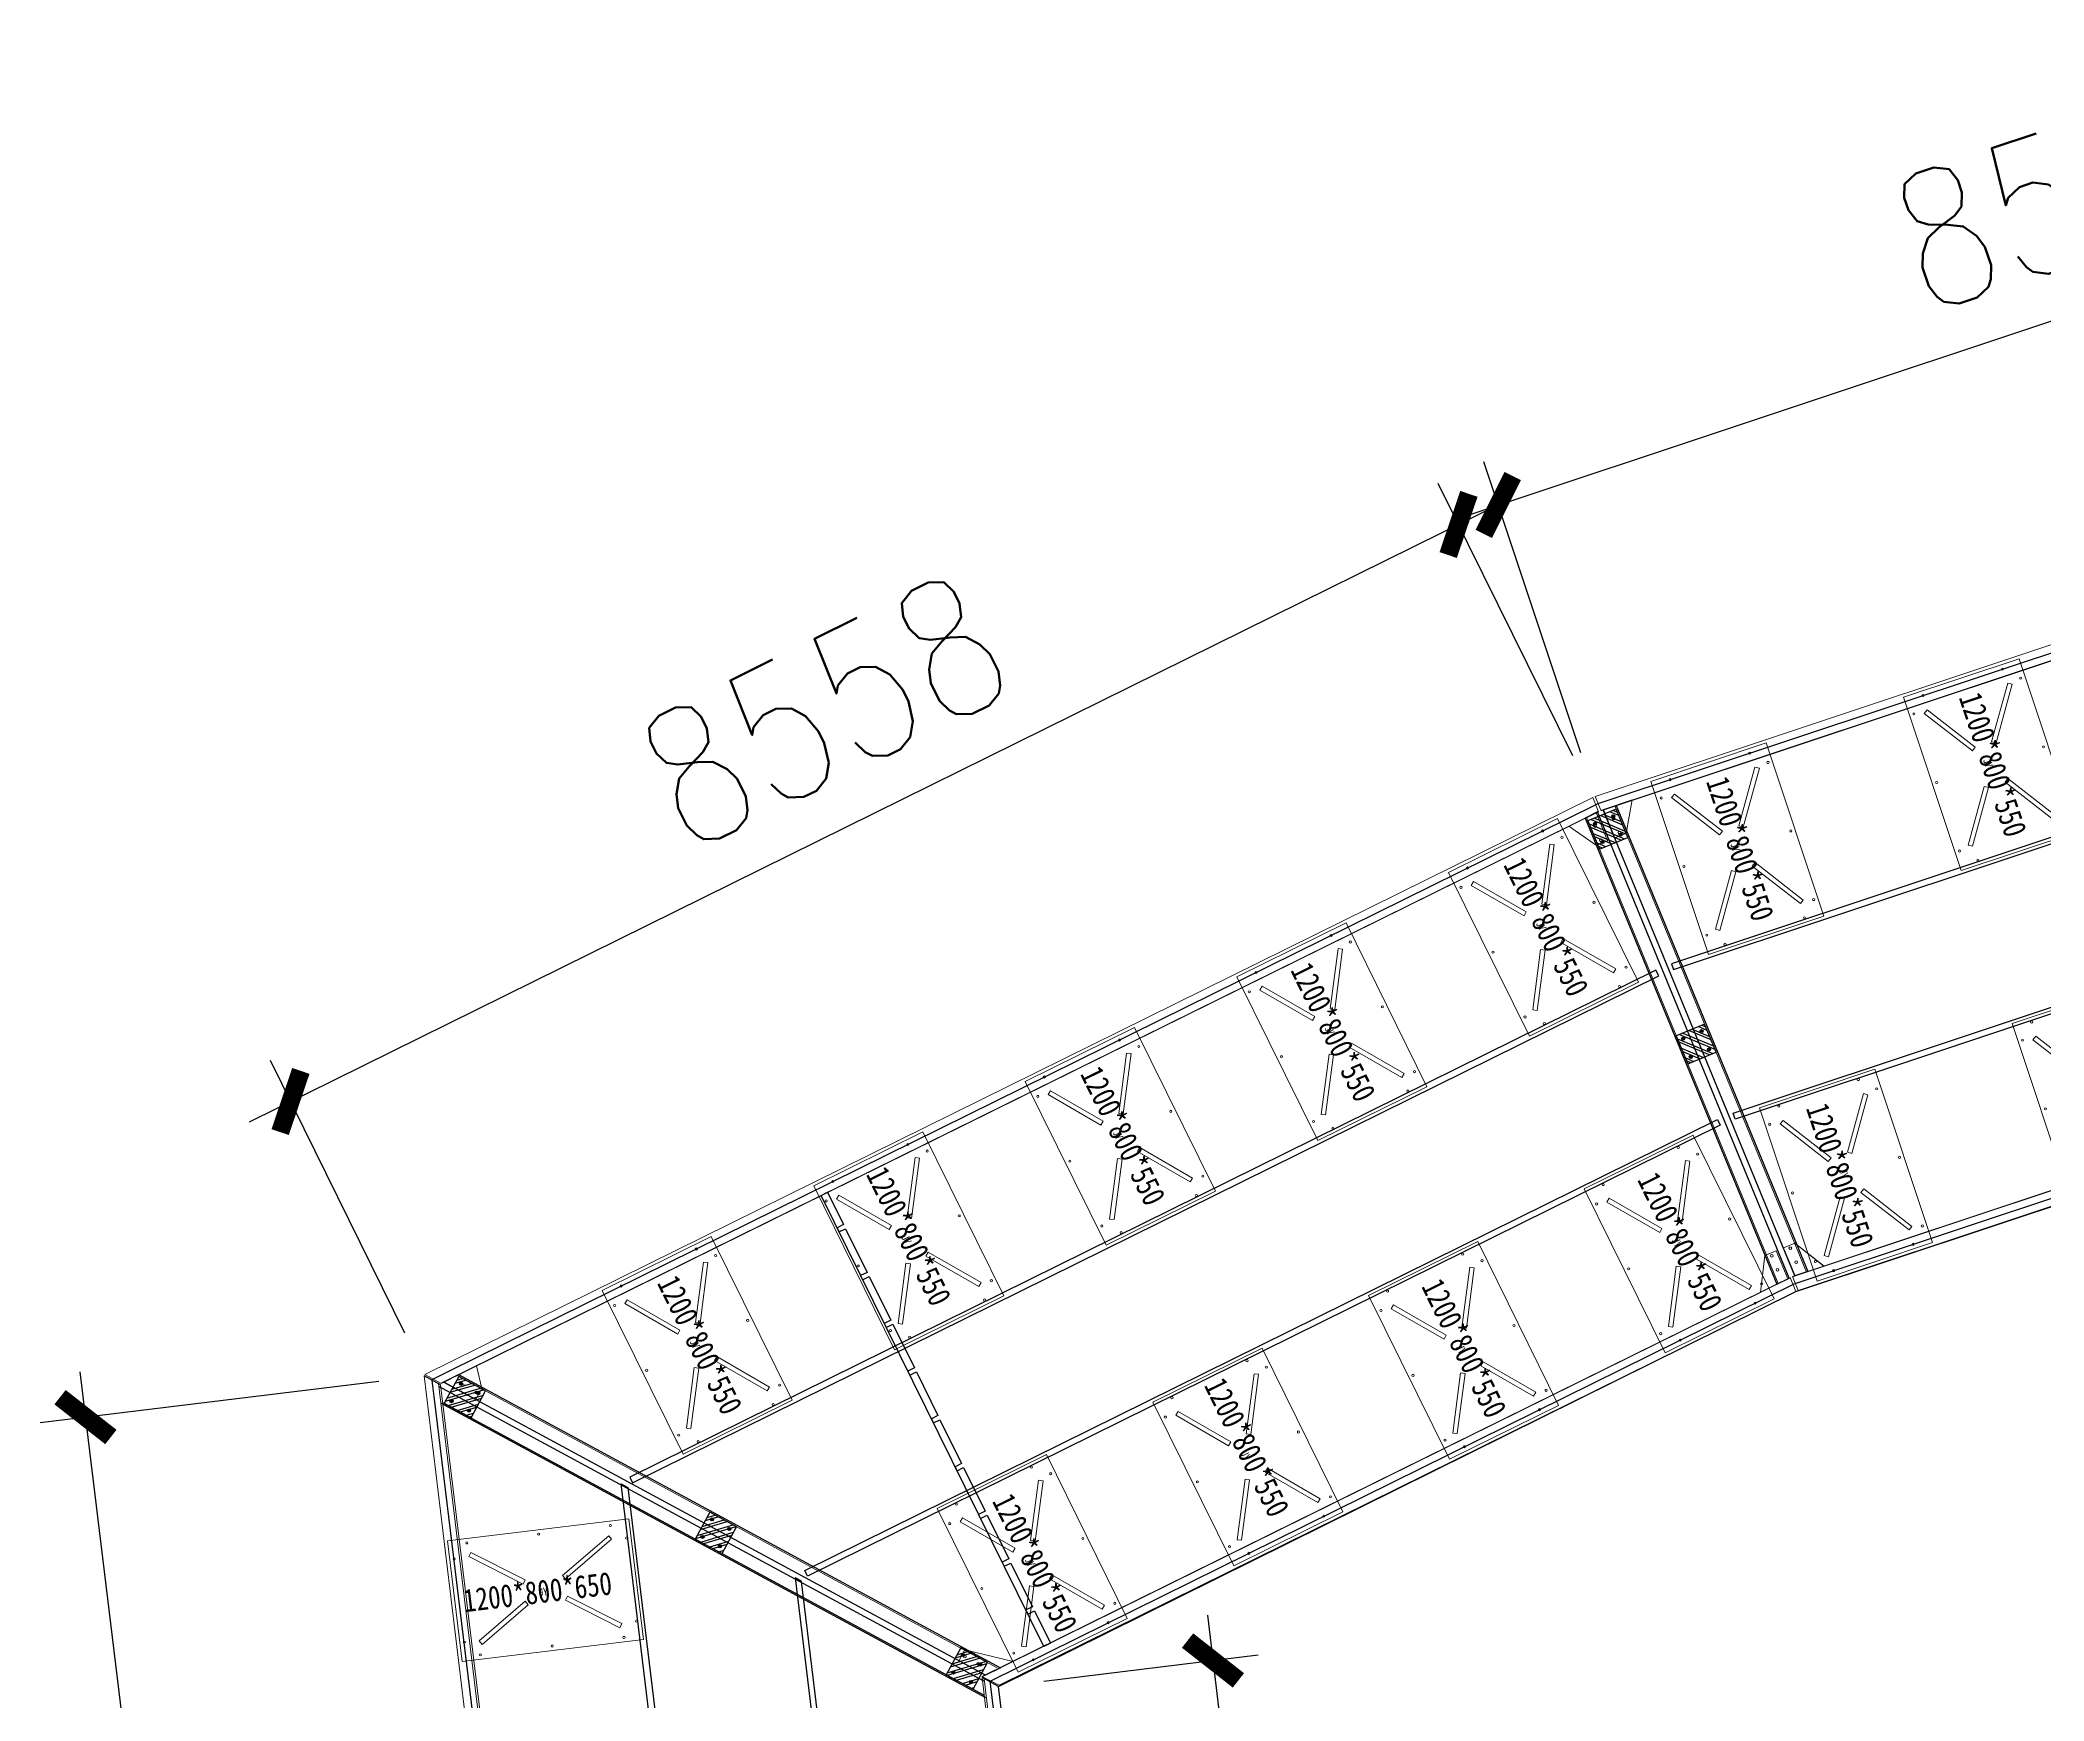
# Model space of a CAD drawing. Extents: x -259369 to -50372, y -155978 to 198088.
# Drawn here: x -194616 to -181452, y -100202 to -89291 of the extents above; entities that cross this region are included whole.
import ezdxf

# ---------------------------------------------------------------- set-up
doc = ezdxf.new("R2010")
doc.units = 0
doc.header["$LTSCALE"] = 1000
doc.header["$MEASUREMENT"] = 0
doc.linetypes.add('HIDDEN', pattern=[0.375, 0.25, -0.125])
for name, color, linetype in [('PUB_TEXT', 7, 'Continuous'), ('卡槽', 242, 'Continuous'), ('浮箱U槽', 5, 'Continuous'), ('浮箱名称', 3, 'Continuous'), ('连接端梁', 130, 'Continuous'), ('铝合金', 7, 'Continuous')]:
    doc.layers.add(name, color=color, linetype=linetype)
for name, color, linetype, lineweight in [('加强板', 140, 'Continuous', 18), ('浮箱', 160, 'Continuous', 20), ('虚线', 8, 'Continuous', 0), ('铝主梁', 3, 'Continuous', 9)]:
    doc.layers.add(name, color=color, linetype=linetype, lineweight=lineweight)
doc.styles.add('HZTXT', font='txtw.shx', dxfattribs={"width": 0.8, "bigfont": 'hztxtw.shx'})
doc.styles.add('黑体', font='simhei.ttf', dxfattribs={"width": 0.8})
doc.dimstyles.new('DIM-300', dxfattribs={"dimscale": 300, "dimtxt": 3, "dimasz": 1, "dimexe": 1, "dimexo": 1, "dimgap": 1, "dimtad": 1, "dimdec": 0, "dimdsep": 46, "dimtxsty": 'HZTXT', "dimblk": 'ARCHTICK', "dimcen": 0, "dimdle": 1, "dimclrd": 9, "dimclre": 9, "dimclrt": 2, "dimadec": 1, "dimazin": 0, "dimtfac": 1, "dimtdec": 0, "dimtix": 1, "dimtmove": 2, "dimatfit": 3, "dimldrblk": 'ARCHTICK', "dimfxl": 0, "dimtolj": 1, "dimtzin": 0, "dimarcsym": 0})

# ---------------------------------------------------------------- blocks, each defined once
blk = doc.blocks.new('橡胶块200x200x60')
h = blk.add_hatch()
h.set_pattern_fill('ANSI32', color=256, scale=10)
h.set_pattern_definition([(45, (0, 0), (-33.67596, 33.67596), []), (45, (22.45, 0), (-33.67596, 33.67596), [])])
h.paths.add_polyline_path([(25488, 88551), (25688, 88551), (25688, 88751), (25488, 88751)])
blk.add_lwpolyline([(25488, 88551), (25688, 88551), (25688, 88751), (25488, 88751)], close=True)
for points in [[(25523, 88726), (25523, 88706)], [(25653, 88726), (25653, 88706)], [(25513, 88716), (25533, 88716)], [(25523, 88576), (25523, 88596)], [(25663, 88716), (25643, 88716)], [(25653, 88576), (25653, 88596)], [(25513, 88586), (25533, 88586)], [(25663, 88586), (25643, 88586)]]:
    blk.add_lwpolyline(points)
for centre, radius in [((25523, 88716), 10), ((25523, 88716), 8), ((25653, 88716), 10), ((25653, 88716), 8), ((25523, 88586), 10), ((25523, 88586), 8), ((25653, 88586), 10), ((25653, 88586), 8)]:
    blk.add_circle(centre, radius)
blk = doc.blocks.new('$matou$00000186')
for points in [[(-600, 400), (600, 400), (600, -400), (-600, -400)], [(-456, 304), (-472, 279), (-140, 57), (-123, 82)], [(456, 304), (472, 279), (140, 57), (123, 82)], [(-456, -304), (-472, -279), (-140, -57), (-123, -82)], [(456, -304), (472, -279), (140, -57), (123, -82)]]:
    blk.add_lwpolyline(points, close=True)
for centre in [(-570, 275), (-475, 370), (0, 370), (475, 370), (570, 275), (-570, -275), (-475, -370), (0, -370), (475, -370), (570, -275)]:
    blk.add_circle(centre, 7)
at = {"layer": 'PUB_TEXT', "style": '黑体', "width": 0.8}
blk.add_text('JY', height=52.6, dxfattribs=at).set_placement((-44, -35))
blk = doc.blocks.new('*U30')
at = {"layer": '浮箱', "rotation": 270}
blk.add_blockref('$matou$00000186', (0, 0), dxfattribs=at)
blk = doc.blocks.new('*U31')
at = {"color": 0, "linetype": 'ByBlock', "lineweight": -2, "transparency": 16777216}
for p in [(0, 0), (1550.25, 0), (3100.5, 0), (4650.75, 0), (6201, 0)]:
    blk.add_blockref('*U30', p, dxfattribs=at)
blk = doc.blocks.new('*U32')
at = {"layer": '浮箱', "rotation": 270}
blk.add_blockref('$matou$00000186', (0, 0), dxfattribs=at)
blk = doc.blocks.new('*U33')
at = {"color": 0, "linetype": 'ByBlock', "lineweight": -2, "transparency": 16777216}
for p in [(0, 0), (1580, 0), (3160, 0), (4740, 0)]:
    blk.add_blockref('*U32', p, dxfattribs=at)
blk = doc.blocks.new('*U633')
at = {"layer": '浮箱', "rotation": 270}
blk.add_blockref('$matou$00000186', (0, 0), dxfattribs=at)
blk = doc.blocks.new('*U634')
at = {"color": 0, "linetype": 'ByBlock', "lineweight": -2, "transparency": 16777216}
for p in [(0, 0), (1750, 0), (3500, 0), (5250, 0), (7000, 0)]:
    blk.add_blockref('*U633', p, dxfattribs=at)
blk = doc.blocks.new('*U635')
at = {"layer": '浮箱', "rotation": 270}
blk.add_blockref('$matou$00000186', (0, 0), dxfattribs=at)
blk = doc.blocks.new('*U636')
at = {"color": 0, "linetype": 'ByBlock', "lineweight": -2, "transparency": 16777216}
for p in [(0, 0), (1750, 0), (3500, 0), (5250, 0), (7000, 0)]:
    blk.add_blockref('*U635', p, dxfattribs=at)
blk = doc.blocks.new('_ArchTick')
at = {"color": 0, "linetype": 'ByBlock', "const_width": 0.4}
blk.add_lwpolyline([(-0.5, -0.5), (0.5, 0.5)], dxfattribs=at)
blk = doc.blocks.new('*D689')
at = {"color": 9, "lineweight": -2, "transparency": 16777216}
for p, q in [((-186948, -99638), (-186393, -104205)), ((-188023, -100071), (-186614, -99900)), ((-187541, -104042), (-186132, -103871))]:
    blk.add_line(p, q, dxfattribs=at)
at = {"layer": 'Defpoints', "color": 0, "transparency": 16777216}
for p in [(-188320, -100107, 29521), (-186430, -103907), (-187838, -104078, 29521)]:
    blk.add_point(p, dxfattribs=at)
at = {"color": 9, "lineweight": -2, "transparency": 16777216, "xscale": 300, "yscale": 300, "zscale": 300}
for p, rotation in [((-186911, -99936), 96.91862478794042), ((-186430, -103907), 276.9186247879404)]:
    blk.add_blockref('_ArchTick', p, dxfattribs=dict(at, rotation=rotation))
at = {"color": 2, "transparency": 16777216, "insert": (-185926, -101831), "char_height": 900, "attachment_point": 5, "rotation": 276.9186, "style": 'HZTXT'}
blk.add_mtext('\\A1;4000', dxfattribs=at)
blk = doc.blocks.new('*D690')
at = {"color": 9, "lineweight": -2, "transparency": 16777216}
for p, q in [((-194354, -98040), (-193502, -105067)), ((-192391, -98104), (-194616, -98374)), ((-191611, -104536), (-193836, -104806))]:
    blk.add_line(p, q, dxfattribs=at)
at = {"layer": 'Defpoints', "color": 0, "transparency": 16777216}
for p in [(-192093, -98067, 29521), (-191313, -104499, 29521), (-193538, -104769)]:
    blk.add_point(p, dxfattribs=at)
at = {"color": 9, "lineweight": -2, "transparency": 16777216, "xscale": 300, "yscale": 300, "zscale": 300}
for p, rotation in [((-194318, -98337), 96.91862478794047), ((-193538, -104769), 276.9186247879405)]:
    blk.add_blockref('_ArchTick', p, dxfattribs=dict(at, rotation=rotation))
at = {"color": 2, "transparency": 16777216, "insert": (-193184, -101463), "char_height": 900, "attachment_point": 5, "rotation": 276.9186, "style": 'HZTXT'}
blk.add_mtext('\\A1;6479', dxfattribs=at)
blk = doc.blocks.new('*D691')
at = {"color": 9, "lineweight": -2, "transparency": 16777216}
for p, q in [((-184547, -93994), (-185431, -92204)), ((-193240, -96397), (-185029, -92340)), ((-192219, -97785), (-193103, -95995))]:
    blk.add_line(p, q, dxfattribs=at)
at = {"layer": 'Defpoints', "color": 0, "transparency": 16777216}
for p in [(-185298, -92473), (-184414, -94263, 29521), (-192086, -98054, 29521)]:
    blk.add_point(p, dxfattribs=at)
at = {"color": 9, "lineweight": -2, "transparency": 16777216, "xscale": 300, "yscale": 300, "zscale": 300}
for p, rotation in [((-185298, -92473), 26.29539186909958), ((-192971, -96264), 206.2953918690996)]:
    blk.add_blockref('_ArchTick', p, dxfattribs=dict(at, rotation=rotation))
at = {"color": 2, "transparency": 16777216, "insert": (-189467, -93696), "char_height": 900, "attachment_point": 5, "rotation": 26.2954, "style": 'HZTXT'}
blk.add_mtext('\\A1;8558', dxfattribs=at)
blk = doc.blocks.new('*D692')
at = {"color": 9, "lineweight": -2, "transparency": 16777216}
for p, q in [((-176375, -91269), (-177012, -89357)), ((-185321, -92440), (-176632, -89547)), ((-184495, -93973), (-185131, -92061))]:
    blk.add_line(p, q, dxfattribs=at)
at = {"layer": 'Defpoints', "color": 0, "transparency": 16777216}
for p in [(-176917, -89642), (-176280, -91554, 29521), (-184400, -94257, 29521)]:
    blk.add_point(p, dxfattribs=at)
at = {"color": 9, "lineweight": -2, "transparency": 16777216, "xscale": 300, "yscale": 300, "zscale": 300}
for p, rotation in [((-176917, -89642), 18.41641743830171), ((-185037, -92345), 198.4164174383017)]:
    blk.add_blockref('_ArchTick', p, dxfattribs=dict(at, rotation=rotation))
at = {"color": 2, "transparency": 16777216, "insert": (-181214, -90282), "char_height": 900, "attachment_point": 5, "rotation": 18.4164, "style": 'HZTXT'}
blk.add_mtext('\\A1;8558', dxfattribs=at)

msp = doc.modelspace()

# ---------------------------------------------------------------- hatches: boundary and pattern name
h = msp.add_hatch()
h.set_pattern_fill('ANSI32', color=256, scale=10, angle=-67.671858)
h.set_pattern_definition([(337.32814, (-276042.806, -104485.04), (18.357193, 43.944898), []), (337.32814, (-276034.277, -104505.806), (18.357193, 43.944898), [])])
h.paths.add_polyline_path([(-184447.8, -94420.45), (-184371.82, -94605.46), (-184186.81, -94529.47), (-184262.8, -94344.47)])
h = msp.add_hatch()
h.set_pattern_fill('ANSI32', color=256, scale=10, angle=-67.671858)
h.set_pattern_definition([(337.32814, (-275462.58, -105896.314), (18.357193, 43.944898), []), (337.32814, (-275454.05, -105917.08), (18.357193, 43.944898), [])])
h.paths.add_polyline_path([(-183867.57, -95831.73), (-183791.59, -96016.73), (-183606.59, -95940.75), (-183682.57, -95755.74)])

# ---------------------------------------------------------------- linework, layer by layer
at = {"elevation": 29521}
for points in [[(-184447.8, -94420.45), (-184371.82, -94605.46), (-184186.81, -94529.47), (-184262.8, -94344.47)], [(-183867.57, -95831.73), (-183791.59, -96016.73), (-183606.59, -95940.75), (-183682.57, -95755.74)], [(-188022.42, -99843.56), (-189485.84, -96881.33), (-189442.8, -96860.07), (-189337.83, -97072.56), (-189380.86, -97093.82), (-189367.58, -97120.71), (-189324.54, -97099.45), (-189182.81, -97386.35), (-189225.84, -97407.61), (-189212.55, -97434.51), (-189169.52, -97413.25), (-189027.78, -97700.15), (-189070.82, -97721.41), (-189057.53, -97748.31), (-189014.49, -97727.05), (-188872.76, -98013.94), (-188915.79, -98035.21), (-188902.51, -98062.1), (-188859.47, -98040.84), (-188717.74, -98327.74), (-188760.77, -98349), (-188747.48, -98375.9), (-188704.45, -98354.64), (-188562.71, -98641.54), (-188605.75, -98662.8), (-188592.46, -98689.69), (-188549.42, -98668.43), (-188407.69, -98955.33), (-188450.72, -98976.59), (-188437.44, -99003.49), (-188394.4, -98982.23), (-188252.66, -99269.13), (-188295.7, -99290.39), (-188282.41, -99317.28), (-188239.38, -99296.02), (-188097.64, -99582.92), (-188140.68, -99604.18), (-188127.39, -99631.08), (-188084.35, -99609.82), (-187979.38, -99822.3)]]:
    msp.add_lwpolyline(points, close=True, dxfattribs=at)
for points in [[(-184285.67, -94380.89), (-184278.08, -94399.39)], [(-184262.68, -94318.44), (-184238.12, -94378.18)], [(-184411.38, -94443.33), (-184392.88, -94435.73)], [(-184405.93, -94430.28), (-184398.33, -94448.78)], [(-184272.62, -94386.34), (-184291.13, -94393.94)], [(-184223.24, -94506.59), (-184241.74, -94514.19)], [(-184228.69, -94519.64), (-184236.29, -94501.14)], [(-184361.99, -94563.58), (-184343.49, -94555.98)], [(-184348.94, -94569.03), (-184356.54, -94550.53)], [(-183692.4, -95797.62), (-183710.9, -95805.22)], [(-183705.45, -95792.17), (-183697.85, -95810.67)], [(-183831.15, -95854.6), (-183812.65, -95847.01)], [(-183825.7, -95841.55), (-183818.1, -95860.05)], [(-183768.71, -95980.31), (-183776.31, -95961.81)], [(-183643.01, -95917.87), (-183661.51, -95925.47)], [(-183648.46, -95930.92), (-183656.06, -95912.42)], [(-183781.76, -95974.86), (-183763.26, -95967.26)]]:
    msp.add_lwpolyline(points, dxfattribs=at)
at = {"color": 1, "elevation": 29521}
msp.add_lwpolyline([(-191971.76, -98240.51), (-188414.12, -100164.25)], dxfattribs=at)
for centre, radius in [((-184281.87, -94390.14, 29521), 10), ((-184281.87, -94390.14, 29521), 8), ((-184402.13, -94439.53, 29521), 10), ((-184402.13, -94439.53, 29521), 8), ((-184232.49, -94510.39, 29521), 10), ((-184232.49, -94510.39, 29521), 8), ((-184352.74, -94559.78, 29521), 10), ((-184352.74, -94559.78, 29521), 8), ((-183701.65, -95801.42, 29521), 10), ((-183701.65, -95801.42, 29521), 8), ((-183821.9, -95850.8, 29521), 10), ((-183821.9, -95850.8, 29521), 8), ((-183772.51, -95971.06, 29521), 10), ((-183652.26, -95921.67, 29521), 10), ((-183652.26, -95921.67, 29521), 8), ((-183772.51, -95971.06, 29521), 8)]:
    msp.add_circle(centre, radius)
at = {"layer": '加强板', "color": 5, "elevation": 29521}
for points in [[(-184394.62, -94366.14), (-184573.93, -94454.72), (-184392.56, -94581.53), (-184318.57, -94551.11)], [(-184394.62, -94366.14), (-184573.93, -94454.72), (-184392.56, -94581.53), (-184318.57, -94551.11)], [(-184346.35, -94346.29), (-184156.59, -94283.13), (-184196.31, -94500.84), (-184270.29, -94531.27)], [(-184346.32, -94346.28), (-184156.56, -94283.12), (-184196.28, -94500.83), (-184270.27, -94531.26)], [(-183135.2, -97429.15), (-183314.51, -97517.73), (-183285.24, -97274.6), (-183211.25, -97244.18)], [(-183135.2, -97429.15), (-183314.51, -97517.73), (-183285.24, -97274.6), (-183211.25, -97244.18)], [(-183086.99, -97409.33), (-182897.23, -97346.17), (-183089.06, -97193.94), (-183163.05, -97224.36)], [(-183086.96, -97409.32), (-182897.2, -97346.16), (-183089.03, -97193.93), (-183163.02, -97224.35)], [(-191964.27, -98105.75), (-191749.11, -97999.45), (-191715.1, -98149.52), (-191753.15, -98219.89)], [(-191964.27, -98105.75), (-191749.11, -97999.45), (-191715.1, -98149.52), (-191753.15, -98219.89)], [(-188402.68, -100031.43), (-188223.37, -99942.84), (-188540.57, -99865.93), (-188578.61, -99936.31)], [(-188402.68, -100031.43), (-188223.37, -99942.84), (-188540.57, -99865.93), (-188578.61, -99936.31)]]:
    msp.add_lwpolyline(points, close=True, dxfattribs=at)
at = {"layer": '加强板', "color": 5}
for centre in [(-184401.2, -94455.33, 29521), (-184401.2, -94455.33, 29521), (-184278.93, -94405.07, 29521), (-184278.91, -94405.06, 29521), (-184240.91, -94497.56, 29521), (-184240.88, -94497.55, 29521), (-184363.17, -94547.82, 29521), (-184363.17, -94547.82, 29521), (-183240.64, -97277.88, 29521), (-183240.64, -97277.88, 29521), (-183118.45, -97227.65, 29521), (-183118.42, -97227.64, 29521), (-183202.61, -97370.37, 29521), (-183202.61, -97370.37, 29521), (-183080.42, -97320.13, 29521), (-183080.39, -97320.12, 29521), (-191839.69, -98127.63, 29521), (-191839.69, -98127.63, 29521), (-191751.72, -98175.19, 29521), (-191751.72, -98175.19, 29521), (-188542, -99910.63, 29521), (-188542, -99910.63, 29521), (-188454.03, -99958.19, 29521), (-188454.03, -99958.19, 29521)]:
    msp.add_circle(centre, 9, dxfattribs=at)
at = {"layer": '卡槽', "color": 22, "ltscale": 5000, "elevation": 29521}
for points in [[(-183898.52, -95358.69), (-183885.88, -95396.64), (-176014.66, -92776.66), (-176027.29, -92738.7)], [(-183481.1, -96379.05), (-183493.73, -96341.1), (-175758.05, -93766.23), (-175745.42, -93804.18)], [(-190741.96, -98731.26), (-190723.36, -98768.91), (-183982.97, -95438.98), (-184001.57, -95401.32)], [(-189575.63, -99381.73), (-189593.35, -99345.87), (-183595.94, -96382.99), (-183578.22, -96418.85)]]:
    msp.add_lwpolyline(points, close=True, dxfattribs=at)
at = {"layer": '浮箱U槽', "linetype": 'ByBlock', "elevation": 29521}
for points in [[(-190755.57, -98799.42), (-190092.52, -104263.73), (-190132.23, -104268.55), (-190798.3, -98776.31)], [(-189655.94, -99394.03), (-189079.94, -104140.86), (-189040.24, -104136.04), (-189613.16, -99417.16)]]:
    msp.add_lwpolyline(points, close=True, dxfattribs=at)
at = {"layer": '虚线', "color": 1, "linetype": 'HIDDEN', "ltscale": 300}
for p, q in [((-176256.39, -91653.5, 29521), (-184363.07, -94351.86, 29521)), ((-176256.39, -91653.5, 29521), (-184363.07, -94351.86, 29521)), ((-184378.8, -94358.32, 29521), (-191983.3, -98115.15, 29521)), ((-184378.8, -94358.32, 29521), (-191983.3, -98115.15, 29521)), ((-184272.22, -94321.62, 29521), (-183012.77, -97384.63, 29521)), ((-184272.19, -94321.61, 29521), (-183012.74, -97384.62, 29521)), ((-184457.44, -94397.17, 29521), (-183198.11, -97460.23, 29521)), ((-184457.44, -94397.17, 29521), (-183198.11, -97460.23, 29521)), ((-175428.38, -94860.11, 29521), (-183103.63, -97414.87, 29521)), ((-175428.38, -94860.11, 29521), (-183103.63, -97414.87, 29521)), ((-183119.47, -97421.38, 29521), (-188421.92, -100040.93, 29521)), ((-183119.47, -97421.38, 29521), (-188421.92, -100040.93, 29521)), ((-191876.53, -98064.63, 29521), (-188327.76, -99983.26, 29521))]:
    msp.add_line(p, q, dxfattribs=at)
at = {"layer": '连接端梁', "color": 0}
for p, q in [((-184381.16, -94307.18, 29521), (-176555.73, -91702.55, 29521)), ((-191927.45, -98034.03, 29521), (-184397.35, -94313.94, 29521)), ((-184397.35, -94313.94, 29521), (-184381.16, -94307.18, 29521)), ((-183092.84, -97461.76, 29521), (-175481.98, -94928.54, 29521)), ((-183082.12, -97512.23, 29521), (-175395.09, -94952.96, 29521)), ((-188375.03, -100071.31, 29521), (-183092.84, -97461.76, 29521)), ((-188320.33, -100106.96, 29521), (-183082.12, -97512.23, 29521)), ((-192035.04, -98087.17, 29521), (-191927.45, -98034.03, 29521)), ((-192039.68, -98095.78, 29521), (-192035.04, -98087.17, 29521)), ((-192026.79, -98202.07, 29521), (-192039.68, -98095.78, 29521)), ((-191279.94, -104356.92, 29521), (-192026.79, -98202.07, 29521)), ((-187904.7, -103947.36, 29521), (-188375.03, -100071.31, 29521)), ((-187838.5, -104077.83, 29521), (-188320.33, -100106.96, 29521))]:
    msp.add_line(p, q, dxfattribs=at)
at = {"layer": '连接端梁'}
for p, q in [((-188416.16, -100072.2, 29521), (-191997.59, -98135.59, 29521)), ((-188402.87, -100181.7, 29521), (-191984.31, -98245.09, 29521))]:
    msp.add_line(p, q, dxfattribs=at)
at = {"layer": '连接端梁', "elevation": 29521}
for points in [[(-183126.21, -97424.71), (-184385.54, -94361.65), (-184466.43, -94401.61), (-183207.09, -97464.67)], [(-183126.21, -97424.71), (-184385.54, -94361.65), (-184466.43, -94401.61), (-183207.09, -97464.67)], [(-183088.85, -97409.95), (-184348.31, -94346.95), (-184262.71, -94318.45), (-183003.26, -97381.46)], [(-183088.82, -97409.94), (-184348.28, -94346.94), (-184262.68, -94318.44), (-183003.23, -97381.45)], [(-188405.12, -100032.63), (-191966.82, -98107.01), (-191867.94, -98058.16), (-188306.24, -99983.78)]]:
    msp.add_lwpolyline(points, close=True, dxfattribs=at)
at = {"layer": '铝主梁', "color": 3}
for p, q in [((-191313.01, -104499.44, 29521), (-192093.59, -98066.63, 29521)), ((-191985.78, -98124.92, 29521), (-191225.78, -104388.13, 29521)), ((-188428.14, -100048.67, 29521), (-187949.81, -103990.61, 29521)), ((-187838.5, -104077.83, 29521), (-188320.33, -100106.96, 29521))]:
    msp.add_line(p, q, dxfattribs=at)
at = {"layer": '铝主梁', "color": 251}
for p, q in [((-191999.81, -98117.34, 29521), (-191237.14, -104402.62, 29521)), ((-188414.11, -100056.25, 29521), (-187935.32, -104001.97, 29521))]:
    msp.add_line(p, q, dxfattribs=at)
at = {"layer": '铝主梁', "color": 3, "elevation": 29521}
for points in [[(-184400.45, -94261.01), (-184361.78, -94353.54), (-176255.89, -91655.44), (-176280.42, -91558.21), (-184400.42, -94261)], [(-191976.06, -98113.8), (-184378.54, -94360.42), (-184416.16, -94267.47), (-192088.94, -98058.03)], [(-191981.14, -98116.31), (-184378.54, -94360.42), (-184416.16, -94267.47), (-192088.94, -98058.03)], [(-192088.94, -98058.03), (-191981.13, -98116.32)], [(-192088.94, -98058.03), (-191981.14, -98116.31)]]:
    msp.add_lwpolyline(points, dxfattribs=at)
for points in [[(-175403.73, -94955.17), (-183066.38, -97505.76), (-183104.9, -97413.19), (-175428.36, -94858)], [(-183082.13, -97512.21), (-188316.27, -100098.04), (-188429.15, -100042.27), (-183119.74, -97419.28)]]:
    msp.add_lwpolyline(points, close=True, dxfattribs=at)
at = {"layer": '铝合金', "color": 3}
for p, q in [((-191985.78, -98124.92, 29521), (-192093.59, -98066.63, 29521)), ((-188320.33, -100106.96, 29521), (-188428.14, -100048.67, 29521))]:
    msp.add_line(p, q, dxfattribs=at)

# ---------------------------------------------------------------- block references
for name, p, rotation in [('*U634', (-183466.33, -94603.55, 29521), 18.4103530422618), ('*U636', (-182752.59, -96747.85, 29521), 18.4103530422618), ('*U31', (-190299.45, -97865.72, 29521), 26.29061234544062), ('*U33', (-188098.2, -99298.76, 29521), 26.29061234544062), ('橡胶块200x200x60', (-256500.4, -164015.67, 29521), 331.5983283304044), ('橡胶块200x200x60', (-254851.35, -164907.36, 29521), 331.5983283304044), ('橡胶块200x200x60', (-253202.76, -165798.5, 29521), 331.5983283304044)]:
    msp.add_blockref(name, p, dxfattribs=dict(rotation=rotation))
at = {"layer": '浮箱', "rotation": 6.918624804130713}
msp.add_blockref('$matou$00000186', (-191296.72, -99473.91, 29521), dxfattribs=at)

# ---------------------------------------------------------------- texts
at = {"layer": '浮箱名称', "style": '黑体', "width": 0.8}
for rotation, p in [(288.410353, (-182013.03, -93608.61, 29521)), (288.410353, (-183673.46, -94161.3, 29521)), (296.290612, (-185005.7, -94709.48, 29521)), (296.290612, (-186404.91, -95400.72, 29521)), (296.290612, (-187785.48, -96082.76, 29521)), (288.410353, (-183017.3, -96306.8, 29521)), (296.290612, (-189192.59, -96742.06, 29521)), (296.290612, (-184126.3, -96778.3, 29521)), (296.290612, (-190565.26, -97456.05, 29521)), (296.290612, (-185544.75, -97477.86, 29521)), (296.290612, (-186971.73, -98128.78, 29521)), (296.290612, (-188364.01, -98889.08, 29521))]:
    msp.add_text('1200*800*550', height=150.211, rotation=rotation, dxfattribs=at).set_placement(p)
at = {"layer": '浮箱名称', "color": 1, "style": '黑体', "width": 0.8}
msp.add_text('1200*800*650', height=150.211, rotation=6.918625, dxfattribs=at).set_placement((-191825.88, -99618.97, 29521))

# ---------------------------------------------------------------- dimensions: what is measured, and where the dimension line sits
for p1, p2, distance, picture, middle in [((-184399.99, -94257.43, 29521), (-176280.29, -91553.78, 29521), 2015.4, '*D692', (-181213.79, -90281.83)), ((-192086.14, -98054.25, 29521), (-184413.68, -94263.05, 29521), 1996.5, '*D691', (-189466.6, -93696.36)), ((-192093.49, -98067.43, 29521), (-191313.01, -104499.44, 29521), -2241.15, '*D690', (-193183.54, -101463.06)), ((-188320.33, -100106.97, 29521), (-187838.5, -104077.83, 29521), 1419.27, '*D689', (-185925.95, -101831.09))]:
    dim = msp.add_aligned_dim(p1=p1, p2=p2, distance=distance, dimstyle='DIM-300')
    dim.commit()
    dim.dimension.update_dxf_attribs({"geometry": picture, "text_midpoint": middle})

doc.saveas('drawing.dxf')
